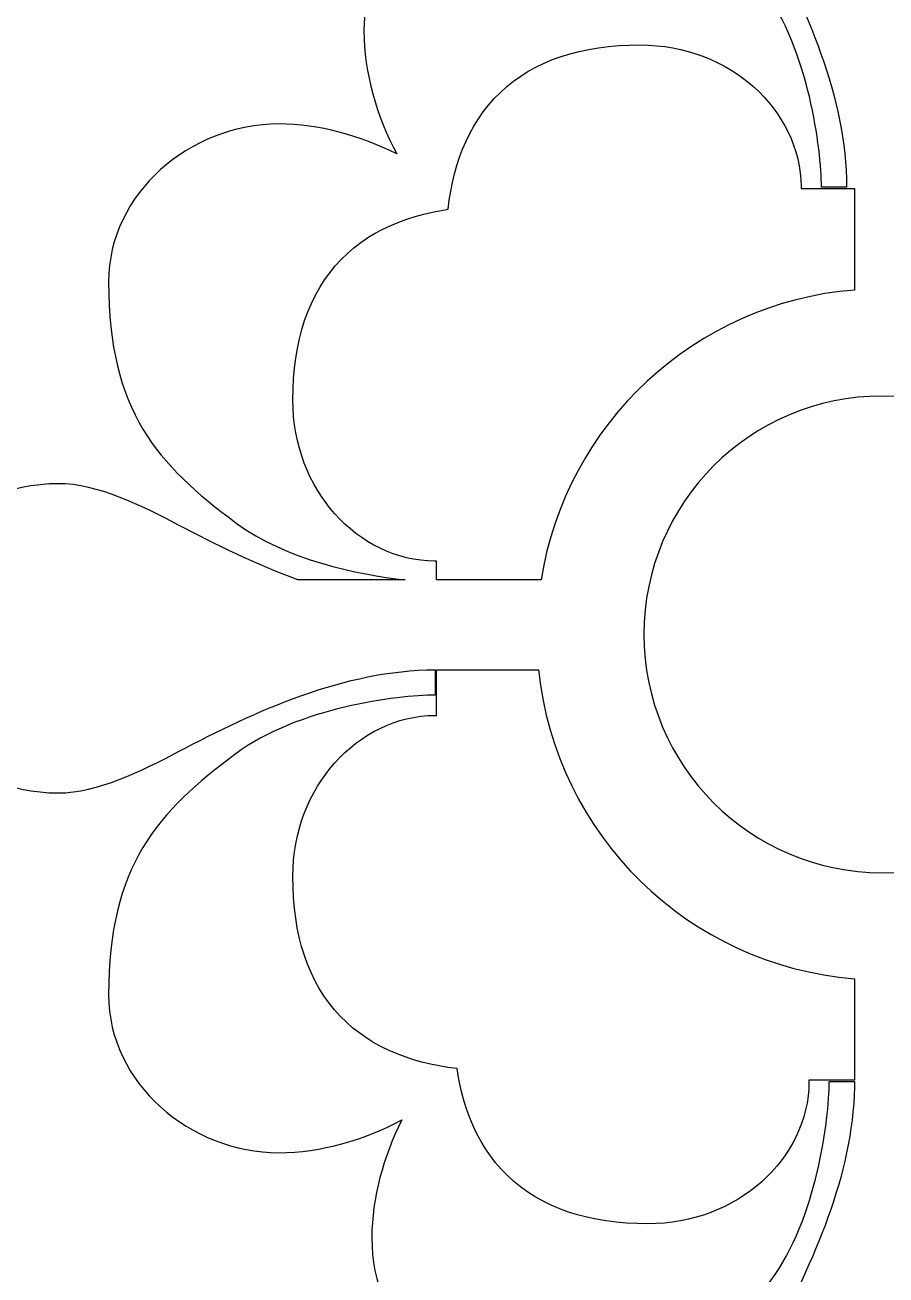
# Model space of a CAD drawing. Header units: centimetres. Extents: x 13.8 to 19.6, y -9 to 9.
# Drawn here: x 14.612 to 15.408, y -6.788 to -5.633 of the extents above; entities that cross this region are included whole.
import ezdxf

# ---------------------------------------------------------------- set-up
doc = ezdxf.new("R2010")
doc.units = ezdxf.units.CM
doc.header["$MEASUREMENT"] = 0
doc.layers.add('layer 1', color=7, linetype='Continuous')

msp = doc.modelspace()

# ---------------------------------------------------------------- linework, layer by layer
at = {"layer": 'layer 1', "color": 250, "lineweight": 30}
for points, knots in [([(13.81568, -9.00019), (13.81568, -9.00019), (13.81568, -7.7491), (13.81568, -7.7491), (13.81568, -7.7491), (13.81568, -7.7491), (13.81568, -7.63661), (13.81568, -7.63661), (13.81568, -7.63661), (13.81568, -7.63661), (13.81568, -7.23319), (13.81568, -7.23319), (13.81568, -7.23319), (13.81568, -7.23319), (13.81568, -7.03897), (13.81568, -7.03897), (13.81568, -7.03897), (13.81568, -7.03897), (13.81568, -5.26695), (13.81568, -5.26695), (13.81568, -5.26695), (13.81568, -5.26695), (13.81568, -5.15446), (13.81568, -5.15446), (13.81568, -5.15446), (13.81568, -5.15446), (13.81568, -4.75104), (13.81568, -4.75104), (13.81568, -4.75104), (13.81568, -4.75104), (13.81568, -4.55682), (13.81568, -4.55682), (13.81568, -4.55682), (13.81568, -4.55682), (13.81568, -2.7848), (13.81568, -2.7848), (13.81568, -2.7848), (13.81568, -2.7848), (13.81568, -2.67231), (13.81568, -2.67231), (13.81568, -2.67231), (13.81568, -2.67231), (13.81568, -2.26889), (13.81568, -2.26889), (13.81568, -2.26889), (13.81568, -2.26889), (13.81568, -2.07467), (13.81568, -2.07467), (13.81568, -2.07467), (13.81568, -2.07467), (13.81568, -0.30265), (13.81568, -0.30265), (13.81568, -0.30265), (13.81568, -0.30265), (13.81568, -0.19016), (13.81568, -0.19016), (13.81568, -0.19016), (13.81568, -0.19016), (13.81568, 0.21326), (13.81568, 0.21326), (13.81568, 0.21326), (13.81568, 0.21326), (13.81568, 0.40748), (13.81568, 0.40748), (13.81568, 0.40748), (13.81568, 0.40748), (13.81568, 2.1795), (13.81568, 2.1795), (13.81568, 2.1795), (13.81568, 2.1795), (13.81568, 2.29199), (13.81568, 2.29199), (13.81568, 2.29199), (13.81568, 2.29199), (13.81568, 2.69541), (13.81568, 2.69541), (13.81568, 2.69541), (13.81568, 2.69541), (13.81568, 2.88963), (13.81568, 2.88963), (13.81568, 2.88963), (13.81568, 2.88963), (13.81568, 4.66165), (13.81568, 4.66165), (13.81568, 4.66165), (13.81568, 4.66165), (13.81568, 4.77414), (13.81568, 4.77414), (13.81568, 4.77414), (13.81568, 4.77414), (13.81568, 5.17756), (13.81568, 5.17756), (13.81568, 5.17756), (13.81568, 5.17756), (13.81568, 5.37178), (13.81568, 5.37178), (13.81568, 5.37178), (13.81568, 5.37178), (13.81568, 7.1438), (13.81568, 7.1438), (13.81568, 7.1438), (13.81568, 7.1438), (13.81568, 7.25629), (13.81568, 7.25629), (13.81568, 7.25629), (13.81568, 7.25629), (13.81568, 7.65971), (13.81568, 7.65971), (13.81568, 7.65971), (13.81568, 7.65971), (13.81568, 7.85393), (13.81568, 7.85393), (13.81568, 7.85393), (13.81568, 7.85393), (13.81568, 9.00077), (13.81568, 9.00077), (13.81568, 9.00077), (13.81568, 9.00077), (14.6889, 9.00077), (14.6889, 9.00077), (14.6889, 9.00077), (14.6889, 9.00077), (14.8859, 9.00077), (14.8859, 9.00077), (14.8859, 9.00077), (14.8859, 9.00077), (15.37838, 9.00077), (15.37838, 9.00077), (15.37838, 9.00077), (15.37838, 9.00077), (15.46164, 9.00077), (15.46164, 9.00077), (15.46164, 9.00077), (15.46164, 9.00077), (15.9263, 9.00077), (15.9263, 9.00077), (15.9263, 9.00077), (15.9263, 9.00077), (16.1189, 9.00077), (16.1189, 9.00077), (16.1189, 9.00077), (16.1189, 9.00077), (17.32165, 9.00077), (17.32165, 9.00077), (17.32165, 9.00077), (17.32165, 9.00077), (17.51865, 9.00077), (17.51865, 9.00077), (17.51865, 9.00077), (17.51865, 9.00077), (18.01113, 9.00077), (18.01113, 9.00077), (18.01113, 9.00077), (18.01113, 9.00077), (18.09439, 9.00077), (18.09439, 9.00077), (18.09439, 9.00077), (18.09439, 9.00077), (18.55905, 9.00077), (18.55905, 9.00077), (18.55905, 9.00077), (18.55905, 9.00077), (18.75165, 9.00077), (18.75165, 9.00077), (18.75165, 9.00077), (18.75165, 9.00077), (19.62498, 9.00077), (19.62498, 9.00077), (19.62498, 9.00077), (19.62498, 9.00077), (19.62498, 7.78696), (19.62498, 7.78696), (19.62498, 7.78696), (19.62498, 7.78696), (19.62498, 7.67444), (19.62498, 7.67444), (19.62498, 7.67444), (19.62498, 7.67444), (19.62498, 7.27121), (19.62498, 7.27121), (19.62498, 7.27121), (19.62498, 7.27121), (19.62498, 7.0909), (19.62498, 7.0909), (19.62498, 7.0909), (19.62498, 7.0909), (19.62498, 5.25821), (19.62498, 5.25821), (19.62498, 5.25821), (19.62498, 5.25821), (19.62498, 5.1457), (19.62498, 5.1457), (19.62498, 5.1457), (19.62498, 5.1457), (19.62498, 4.74247), (19.62498, 4.74247), (19.62498, 4.74247), (19.62498, 4.74247), (19.62498, 4.56216), (19.62498, 4.56216), (19.62498, 4.56216), (19.62498, 4.56216), (19.62498, 2.79003), (19.62498, 2.79003), (19.62498, 2.79003), (19.62498, 2.79003), (19.62498, 2.67751), (19.62498, 2.67751), (19.62498, 2.67751), (19.62498, 2.67751), (19.62498, 2.27429), (19.62498, 2.27429), (19.62498, 2.27429), (19.62498, 2.27429), (19.62498, 2.09398), (19.62498, 2.09398), (19.62498, 2.09398), (19.62498, 2.09398), (19.62498, 0.32184), (19.62498, 0.32184), (19.62498, 0.32184), (19.62498, 0.32184), (19.62498, 0.20933), (19.62498, 0.20933), (19.62498, 0.20933), (19.62498, 0.20933), (19.62498, -0.1939), (19.62498, -0.1939), (19.62498, -0.1939), (19.62498, -0.1939), (19.62498, -0.37421), (19.62498, -0.37421), (19.62498, -0.37421), (19.62498, -0.37421), (19.62498, -2.14634), (19.62498, -2.14634), (19.62498, -2.14634), (19.62498, -2.14634), (19.62498, -2.25886), (19.62498, -2.25886), (19.62498, -2.25886), (19.62498, -2.25886), (19.62498, -2.66208), (19.62498, -2.66208), (19.62498, -2.66208), (19.62498, -2.66208), (19.62498, -2.84239), (19.62498, -2.84239), (19.62498, -2.84239), (19.62498, -2.84239), (19.62498, -4.61452), (19.62498, -4.61452), (19.62498, -4.61452), (19.62498, -4.61452), (19.62498, -4.72704), (19.62498, -4.72704), (19.62498, -4.72704), (19.62498, -4.72704), (19.62498, -5.13027), (19.62498, -5.13027), (19.62498, -5.13027), (19.62498, -5.13027), (19.62498, -5.31058), (19.62498, -5.31058), (19.62498, -5.31058), (19.62498, -5.31058), (19.62498, -7.08271), (19.62498, -7.08271), (19.62498, -7.08271), (19.62498, -7.08271), (19.62498, -7.19522), (19.62498, -7.19522), (19.62498, -7.19522), (19.62498, -7.19522), (19.62498, -7.59845), (19.62498, -7.59845), (19.62498, -7.59845), (19.62498, -7.59845), (19.62498, -7.77876), (19.62498, -7.77876), (19.62498, -7.77876), (19.62498, -7.77876), (19.62498, -9.00019), (19.62498, -9.00019), (19.62498, -9.00019), (19.62498, -9.00019), (18.75176, -9.00019), (18.75176, -9.00019), (18.75176, -9.00019), (18.75176, -9.00019), (18.55373, -9.00019), (18.55373, -9.00019), (18.55373, -9.00019), (18.55373, -9.00019), (18.09439, -9.00019), (18.09439, -9.00019), (18.09439, -9.00019), (18.09439, -9.00019), (18.01113, -9.00019), (18.01113, -9.00019), (18.01113, -9.00019), (18.01113, -9.00019), (17.51524, -9.00019), (17.51524, -9.00019), (17.51524, -9.00019), (17.51524, -9.00019), (17.32172, -9.00019), (17.32172, -9.00019), (17.32172, -9.00019), (17.32172, -9.00019), (16.11901, -9.00019), (16.11901, -9.00019), (16.11901, -9.00019), (16.11901, -9.00019), (15.92097, -9.00019), (15.92097, -9.00019), (15.92097, -9.00019), (15.92097, -9.00019), (15.46164, -9.00019), (15.46164, -9.00019), (15.46164, -9.00019), (15.46164, -9.00019), (15.37838, -9.00019), (15.37838, -9.00019), (15.37838, -9.00019), (15.37838, -9.00019), (14.88249, -9.00019), (14.88249, -9.00019), (14.88249, -9.00019), (14.88249, -9.00019), (14.68897, -9.00019), (14.68897, -9.00019), (14.68897, -9.00019), (14.68897, -9.00019), (13.81568, -9.00019), (13.81568, -9.00019)], [0, 0, 0, 0, 0.0117647, 0.0117647, 0.0117647, 0.0117647, 0.0235294, 0.0235294, 0.0235294, 0.0235294, 0.0352941, 0.0352941, 0.0352941, 0.0352941, 0.0470588, 0.0470588, 0.0470588, 0.0470588, 0.0588235, 0.0588235, 0.0588235, 0.0588235, 0.0705882, 0.0705882, 0.0705882, 0.0705882, 0.0823529, 0.0823529, 0.0823529, 0.0823529, 0.0941176, 0.0941176, 0.0941176, 0.0941176, 0.1058824, 0.1058824, 0.1058824, 0.1058824, 0.1176471, 0.1176471, 0.1176471, 0.1176471, 0.1294118, 0.1294118, 0.1294118, 0.1294118, 0.1411765, 0.1411765, 0.1411765, 0.1411765, 0.1529412, 0.1529412, 0.1529412, 0.1529412, 0.1647059, 0.1647059, 0.1647059, 0.1647059, 0.1764706, 0.1764706, 0.1764706, 0.1764706, 0.1882353, 0.1882353, 0.1882353, 0.1882353, 0.2, 0.2, 0.2, 0.2, 0.2117647, 0.2117647, 0.2117647, 0.2117647, 0.2235294, 0.2235294, 0.2235294, 0.2235294, 0.2352941, 0.2352941, 0.2352941, 0.2352941, 0.2470588, 0.2470588, 0.2470588, 0.2470588, 0.2588235, 0.2588235, 0.2588235, 0.2588235, 0.2705882, 0.2705882, 0.2705882, 0.2705882, 0.2823529, 0.2823529, 0.2823529, 0.2823529, 0.2941176, 0.2941176, 0.2941176, 0.2941176, 0.3058824, 0.3058824, 0.3058824, 0.3058824, 0.3176471, 0.3176471, 0.3176471, 0.3176471, 0.3294118, 0.3294118, 0.3294118, 0.3294118, 0.3411765, 0.3411765, 0.3411765, 0.3411765, 0.3529412, 0.3529412, 0.3529412, 0.3529412, 0.3647059, 0.3647059, 0.3647059, 0.3647059, 0.3764706, 0.3764706, 0.3764706, 0.3764706, 0.3882353, 0.3882353, 0.3882353, 0.3882353, 0.4, 0.4, 0.4, 0.4, 0.4117647, 0.4117647, 0.4117647, 0.4117647, 0.4235294, 0.4235294, 0.4235294, 0.4235294, 0.4352941, 0.4352941, 0.4352941, 0.4352941, 0.4470588, 0.4470588, 0.4470588, 0.4470588, 0.4588235, 0.4588235, 0.4588235, 0.4588235, 0.4705882, 0.4705882, 0.4705882, 0.4705882, 0.4823529, 0.4823529, 0.4823529, 0.4823529, 0.4941176, 0.4941176, 0.4941176, 0.4941176, 0.5058824, 0.5058824, 0.5058824, 0.5058824, 0.5176471, 0.5176471, 0.5176471, 0.5176471, 0.5294118, 0.5294118, 0.5294118, 0.5294118, 0.5411765, 0.5411765, 0.5411765, 0.5411765, 0.5529412, 0.5529412, 0.5529412, 0.5529412, 0.5647059, 0.5647059, 0.5647059, 0.5647059, 0.5764706, 0.5764706, 0.5764706, 0.5764706, 0.5882353, 0.5882353, 0.5882353, 0.5882353, 0.6, 0.6, 0.6, 0.6, 0.6117647, 0.6117647, 0.6117647, 0.6117647, 0.6235294, 0.6235294, 0.6235294, 0.6235294, 0.6352941, 0.6352941, 0.6352941, 0.6352941, 0.6470588, 0.6470588, 0.6470588, 0.6470588, 0.6588235, 0.6588235, 0.6588235, 0.6588235, 0.6705882, 0.6705882, 0.6705882, 0.6705882, 0.6823529, 0.6823529, 0.6823529, 0.6823529, 0.6941176, 0.6941176, 0.6941176, 0.6941176, 0.7058824, 0.7058824, 0.7058824, 0.7058824, 0.7176471, 0.7176471, 0.7176471, 0.7176471, 0.7294118, 0.7294118, 0.7294118, 0.7294118, 0.7411765, 0.7411765, 0.7411765, 0.7411765, 0.7529412, 0.7529412, 0.7529412, 0.7529412, 0.7647059, 0.7647059, 0.7647059, 0.7647059, 0.7764706, 0.7764706, 0.7764706, 0.7764706, 0.7882353, 0.7882353, 0.7882353, 0.7882353, 0.8, 0.8, 0.8, 0.8, 0.8117647, 0.8117647, 0.8117647, 0.8117647, 0.8235294, 0.8235294, 0.8235294, 0.8235294, 0.8352941, 0.8352941, 0.8352941, 0.8352941, 0.8470588, 0.8470588, 0.8470588, 0.8470588, 0.8588235, 0.8588235, 0.8588235, 0.8588235, 0.8705882, 0.8705882, 0.8705882, 0.8705882, 0.8823529, 0.8823529, 0.8823529, 0.8823529, 0.8941176, 0.8941176, 0.8941176, 0.8941176, 0.9058824, 0.9058824, 0.9058824, 0.9058824, 0.9176471, 0.9176471, 0.9176471, 0.9176471, 0.9294118, 0.9294118, 0.9294118, 0.9294118, 0.9411765, 0.9411765, 0.9411765, 0.9411765, 0.9529412, 0.9529412, 0.9529412, 0.9529412, 0.9647059, 0.9647059, 0.9647059, 0.9647059, 0.9764706, 0.9764706, 0.9764706, 0.9764706, 1, 1, 1, 1]), ([(14.15277, -6.71823), (14.30684, -6.73735), (14.42853, -6.90192), (14.43663, -7.10573), (14.43663, -7.10573), (14.65057, -7.10821), (14.82492, -7.23573), (14.84023, -7.39695), (14.84023, -7.39695), (14.84023, -7.39695), (15.0576, -7.3308), (15.0576, -7.3308), (15.0576, -7.3308), (15.0576, -7.3308), (15.30165, -7.40506), (15.30165, -7.40506), (15.30165, -7.40506), (15.30165, -7.40506), (15.36285, -7.19564), (15.36285, -7.19564), (15.36285, -7.19564), (15.34582, -7.16128), (15.32851, -7.12852), (15.31428, -7.10231), (15.31428, -7.10231), (15.2851, -7.04984), (15.2647, -7.00173), (15.2647, -6.95797), (15.2647, -6.95797), (15.2647, -6.92152), (15.2851, -6.88069), (15.30262, -6.84715), (15.30262, -6.84715), (15.33977, -6.77716), (15.37688, -6.69599), (15.37838, -6.61457), (15.37838, -6.61457), (15.37838, -6.61457), (15.37838, -6.60948), (15.37838, -6.60948), (15.37838, -6.60948), (15.37838, -6.60948), (15.35511, -6.60948), (15.35511, -6.60948), (15.35511, -6.60948), (15.35511, -6.64449), (15.34344, -6.73636), (15.30115, -6.7932), (15.30115, -6.7932), (15.2472, -6.86612), (15.19764, -6.9113), (15.07806, -6.9113), (15.07806, -6.9113), (14.9964, -6.9113), (14.93226, -6.83551), (14.93226, -6.75383), (14.93226, -6.75383), (14.93226, -6.71688), (14.94302, -6.67873), (14.96006, -6.64494), (14.96006, -6.64494), (14.92509, -6.66341), (14.88507, -6.67522), (14.84636, -6.67522), (14.84636, -6.67522), (14.76468, -6.67522), (14.68889, -6.61107), (14.68889, -6.52942), (14.68889, -6.52942), (14.68889, -6.40983), (14.73407, -6.36028), (14.80699, -6.30633), (14.80699, -6.30633), (14.86383, -6.26404), (14.9557, -6.25237), (14.99071, -6.25237), (14.99071, -6.25237), (14.99071, -6.25237), (14.99071, -6.22904), (14.99071, -6.22904), (14.99071, -6.22904), (14.90758, -6.22904), (14.82448, -6.26696), (14.75304, -6.30488), (14.75304, -6.30488), (14.7195, -6.32238), (14.67867, -6.34278), (14.64222, -6.34278), (14.64222, -6.34278), (14.59846, -6.34278), (14.55035, -6.32238), (14.49788, -6.2932), (14.49788, -6.2932), (14.44685, -6.26551), (14.37101, -6.22612), (14.30687, -6.1999), (14.30687, -6.1999), (14.37101, -6.17364), (14.44685, -6.13428), (14.49788, -6.10657), (14.49788, -6.10657), (14.55035, -6.07739), (14.59846, -6.05699), (14.64222, -6.05699), (14.64222, -6.05699), (14.67867, -6.05699), (14.7195, -6.07739), (14.75304, -6.09491), (14.75304, -6.09491), (14.78772, -6.11331), (14.82514, -6.13171), (14.86397, -6.14577), (14.86397, -6.14577), (14.86397, -6.14577), (14.96292, -6.14577), (14.96292, -6.14577), (14.96292, -6.14577), (14.91963, -6.14135), (14.85222, -6.12709), (14.80699, -6.09344), (14.80699, -6.09344), (14.73407, -6.03949), (14.68889, -5.98993), (14.68889, -5.87035), (14.68889, -5.87035), (14.68889, -5.78869), (14.76468, -5.72455), (14.84636, -5.72455), (14.84636, -5.72455), (14.88331, -5.72455), (14.92146, -5.7353), (14.95525, -5.75235), (14.95525, -5.75235), (14.93678, -5.71738), (14.92497, -5.67736), (14.92497, -5.63865), (14.92497, -5.63865), (14.92497, -5.55697), (14.98912, -5.48118), (15.07077, -5.48118), (15.07077, -5.48118), (15.19036, -5.48118), (15.23991, -5.52636), (15.29386, -5.59928), (15.29386, -5.59928), (15.33615, -5.65612), (15.34782, -5.74799), (15.34782, -5.78299), (15.34782, -5.78299), (15.34782, -5.78299), (15.37115, -5.78299), (15.37115, -5.78299), (15.37115, -5.78299), (15.37115, -5.69987), (15.33323, -5.61677), (15.29531, -5.54533), (15.29531, -5.54533), (15.27781, -5.51179), (15.25741, -5.47096), (15.25741, -5.4345), (15.25741, -5.4345), (15.25741, -5.39075), (15.27781, -5.34264), (15.30699, -5.29017), (15.30699, -5.29017), (15.3235, -5.25975), (15.34417, -5.22051), (15.36372, -5.18019), (15.36372, -5.18019), (15.36372, -5.18019), (15.30165, -4.96779), (15.30165, -4.96779), (15.30165, -4.96779), (15.30165, -4.96779), (15.0576, -5.04205), (15.0576, -5.04205), (15.0576, -5.04205), (15.0576, -5.04205), (14.83843, -4.97536), (14.83843, -4.97536), (14.83843, -4.97536), (14.81503, -5.12589), (14.65249, -5.24383), (14.45196, -5.2518), (14.45196, -5.2518), (14.44944, -5.46924), (14.31774, -5.6458), (14.15277, -5.65602), (14.15277, -5.65602), (14.15277, -5.65602), (14.15277, -6.71823), (14.15277, -6.71823)], [0, 0, 0, 0, 0.0204082, 0.0204082, 0.0204082, 0.0204082, 0.0408163, 0.0408163, 0.0408163, 0.0408163, 0.0612245, 0.0612245, 0.0612245, 0.0612245, 0.0816327, 0.0816327, 0.0816327, 0.0816327, 0.1020408, 0.1020408, 0.1020408, 0.1020408, 0.122449, 0.122449, 0.122449, 0.122449, 0.1428571, 0.1428571, 0.1428571, 0.1428571, 0.1632653, 0.1632653, 0.1632653, 0.1632653, 0.1836735, 0.1836735, 0.1836735, 0.1836735, 0.2040816, 0.2040816, 0.2040816, 0.2040816, 0.2244898, 0.2244898, 0.2244898, 0.2244898, 0.244898, 0.244898, 0.244898, 0.244898, 0.2653061, 0.2653061, 0.2653061, 0.2653061, 0.2857143, 0.2857143, 0.2857143, 0.2857143, 0.3061224, 0.3061224, 0.3061224, 0.3061224, 0.3265306, 0.3265306, 0.3265306, 0.3265306, 0.3469388, 0.3469388, 0.3469388, 0.3469388, 0.3673469, 0.3673469, 0.3673469, 0.3673469, 0.3877551, 0.3877551, 0.3877551, 0.3877551, 0.4081633, 0.4081633, 0.4081633, 0.4081633, 0.4285714, 0.4285714, 0.4285714, 0.4285714, 0.4489796, 0.4489796, 0.4489796, 0.4489796, 0.4693878, 0.4693878, 0.4693878, 0.4693878, 0.4897959, 0.4897959, 0.4897959, 0.4897959, 0.5102041, 0.5102041, 0.5102041, 0.5102041, 0.5306122, 0.5306122, 0.5306122, 0.5306122, 0.5510204, 0.5510204, 0.5510204, 0.5510204, 0.5714286, 0.5714286, 0.5714286, 0.5714286, 0.5918367, 0.5918367, 0.5918367, 0.5918367, 0.6122449, 0.6122449, 0.6122449, 0.6122449, 0.6326531, 0.6326531, 0.6326531, 0.6326531, 0.6530612, 0.6530612, 0.6530612, 0.6530612, 0.6734694, 0.6734694, 0.6734694, 0.6734694, 0.6938776, 0.6938776, 0.6938776, 0.6938776, 0.7142857, 0.7142857, 0.7142857, 0.7142857, 0.7346939, 0.7346939, 0.7346939, 0.7346939, 0.755102, 0.755102, 0.755102, 0.755102, 0.7755102, 0.7755102, 0.7755102, 0.7755102, 0.7959184, 0.7959184, 0.7959184, 0.7959184, 0.8163265, 0.8163265, 0.8163265, 0.8163265, 0.8367347, 0.8367347, 0.8367347, 0.8367347, 0.8571429, 0.8571429, 0.8571429, 0.8571429, 0.877551, 0.877551, 0.877551, 0.877551, 0.8979592, 0.8979592, 0.8979592, 0.8979592, 0.9183673, 0.9183673, 0.9183673, 0.9183673, 0.9387755, 0.9387755, 0.9387755, 0.9387755, 0.9591837, 0.9591837, 0.9591837, 0.9591837, 1, 1, 1, 1]), ([(14.99198, -6.14577), (14.99198, -6.14577), (15.0887, -6.14577), (15.0887, -6.14577), (15.0887, -6.14577), (15.1116, -6.00171), (15.23089, -5.88972), (15.37838, -5.87803), (15.37838, -5.87803), (15.37838, -5.87803), (15.37838, -5.78427), (15.37838, -5.78427), (15.37838, -5.78427), (15.37838, -5.78427), (15.32902, -5.78427), (15.32902, -5.78427), (15.32902, -5.78427), (15.32902, -5.78427), (15.32902, -5.78248), (15.32902, -5.78248), (15.32902, -5.78248), (15.32902, -5.78248), (15.32884, -5.77632), (15.32884, -5.77632), (15.32884, -5.77632), (15.32884, -5.77632), (15.32824, -5.76972), (15.32824, -5.76972), (15.32824, -5.76972), (15.32824, -5.76972), (15.32726, -5.76318), (15.32726, -5.76318), (15.32726, -5.76318), (15.32726, -5.76318), (15.32592, -5.75674), (15.32592, -5.75674), (15.32592, -5.75674), (15.32592, -5.75674), (15.32421, -5.7504), (15.32421, -5.7504), (15.32421, -5.7504), (15.32421, -5.7504), (15.32217, -5.74418), (15.32217, -5.74418), (15.32217, -5.74418), (15.32217, -5.74418), (15.31979, -5.73809), (15.31979, -5.73809), (15.31979, -5.73809), (15.31979, -5.73809), (15.3171, -5.73213), (15.3171, -5.73213), (15.3171, -5.73213), (15.3171, -5.73213), (15.3141, -5.72631), (15.3141, -5.72631), (15.3141, -5.72631), (15.3141, -5.72631), (15.3108, -5.72066), (15.3108, -5.72066), (15.3108, -5.72066), (15.3108, -5.72066), (15.30722, -5.71517), (15.30722, -5.71517), (15.30722, -5.71517), (15.30722, -5.71517), (15.30336, -5.70984), (15.30336, -5.70984), (15.30336, -5.70984), (15.30336, -5.70984), (15.29923, -5.7047), (15.29923, -5.7047), (15.29923, -5.7047), (15.29923, -5.7047), (15.29485, -5.69974), (15.29485, -5.69974), (15.29485, -5.69974), (15.29485, -5.69974), (15.29022, -5.69497), (15.29022, -5.69497), (15.29022, -5.69497), (15.29022, -5.69497), (15.28533, -5.6904), (15.28533, -5.6904), (15.28533, -5.6904), (15.28533, -5.6904), (15.28021, -5.68604), (15.28021, -5.68604), (15.28021, -5.68604), (15.28021, -5.68604), (15.27487, -5.6819), (15.27487, -5.6819), (15.27487, -5.6819), (15.27487, -5.6819), (15.2693, -5.67798), (15.2693, -5.67798), (15.2693, -5.67798), (15.2693, -5.67798), (15.26352, -5.67429), (15.26352, -5.67429), (15.26352, -5.67429), (15.26352, -5.67429), (15.25753, -5.67085), (15.25753, -5.67085), (15.25753, -5.67085), (15.25753, -5.67085), (15.25134, -5.66766), (15.25134, -5.66766), (15.25134, -5.66766), (15.25134, -5.66766), (15.24495, -5.66473), (15.24495, -5.66473), (15.24495, -5.66473), (15.24495, -5.66473), (15.23838, -5.66206), (15.23838, -5.66206), (15.23838, -5.66206), (15.23838, -5.66206), (15.23163, -5.65968), (15.23163, -5.65968), (15.23163, -5.65968), (15.23163, -5.65968), (15.22471, -5.65758), (15.22471, -5.65758), (15.22471, -5.65758), (15.22471, -5.65758), (15.21763, -5.65578), (15.21763, -5.65578), (15.21763, -5.65578), (15.21763, -5.65578), (15.2104, -5.65429), (15.2104, -5.65429), (15.2104, -5.65429), (15.2104, -5.65429), (15.20302, -5.65312), (15.20302, -5.65312), (15.20302, -5.65312), (15.20302, -5.65312), (15.19552, -5.65227), (15.19552, -5.65227), (15.19552, -5.65227), (15.19552, -5.65227), (15.18789, -5.65175), (15.18789, -5.65175), (15.18789, -5.65175), (15.18789, -5.65175), (15.18025, -5.65158), (15.18025, -5.65158), (15.18025, -5.65158), (15.18025, -5.65158), (15.17017, -5.65175), (15.17017, -5.65175), (15.17017, -5.65175), (15.17017, -5.65175), (15.16046, -5.65223), (15.16046, -5.65223), (15.16046, -5.65223), (15.16046, -5.65223), (15.15099, -5.65304), (15.15099, -5.65304), (15.15099, -5.65304), (15.15099, -5.65304), (15.14177, -5.65418), (15.14177, -5.65418), (15.14177, -5.65418), (15.14177, -5.65418), (15.13278, -5.65567), (15.13278, -5.65567), (15.13278, -5.65567), (15.13278, -5.65567), (15.12404, -5.65749), (15.12404, -5.65749), (15.12404, -5.65749), (15.12404, -5.65749), (15.11553, -5.65967), (15.11553, -5.65967), (15.11553, -5.65967), (15.11553, -5.65967), (15.10727, -5.6622), (15.10727, -5.6622), (15.10727, -5.6622), (15.10727, -5.6622), (15.09925, -5.6651), (15.09925, -5.6651), (15.09925, -5.6651), (15.09925, -5.6651), (15.0915, -5.66835), (15.0915, -5.66835), (15.0915, -5.66835), (15.0915, -5.66835), (15.08401, -5.67197), (15.08401, -5.67197), (15.08401, -5.67197), (15.08401, -5.67197), (15.0768, -5.67596), (15.0768, -5.67596), (15.0768, -5.67596), (15.0768, -5.67596), (15.06988, -5.68031), (15.06988, -5.68031), (15.06988, -5.68031), (15.06988, -5.68031), (15.06327, -5.68501), (15.06327, -5.68501), (15.06327, -5.68501), (15.06327, -5.68501), (15.05699, -5.69005), (15.05699, -5.69005), (15.05699, -5.69005), (15.05699, -5.69005), (15.05105, -5.69542), (15.05105, -5.69542), (15.05105, -5.69542), (15.05105, -5.69542), (15.04544, -5.7011), (15.04544, -5.7011), (15.04544, -5.7011), (15.04544, -5.7011), (15.04019, -5.70708), (15.04019, -5.70708), (15.04019, -5.70708), (15.04019, -5.70708), (15.03531, -5.71332), (15.03531, -5.71332), (15.03531, -5.71332), (15.03531, -5.71332), (15.03078, -5.71981), (15.03078, -5.71981), (15.03078, -5.71981), (15.03078, -5.71981), (15.02662, -5.72653), (15.02662, -5.72653), (15.02662, -5.72653), (15.02662, -5.72653), (15.02281, -5.73346), (15.02281, -5.73346), (15.02281, -5.73346), (15.02281, -5.73346), (15.01934, -5.74059), (15.01934, -5.74059), (15.01934, -5.74059), (15.01934, -5.74059), (15.01621, -5.74789), (15.01621, -5.74789), (15.01621, -5.74789), (15.01621, -5.74789), (15.01341, -5.75536), (15.01341, -5.75536), (15.01341, -5.75536), (15.01341, -5.75536), (15.01091, -5.76298), (15.01091, -5.76298), (15.01091, -5.76298), (15.01091, -5.76298), (15.00872, -5.77075), (15.00872, -5.77075), (15.00872, -5.77075), (15.00872, -5.77075), (15.00682, -5.77866), (15.00682, -5.77866), (15.00682, -5.77866), (15.00682, -5.77866), (15.00519, -5.78671), (15.00519, -5.78671), (15.00519, -5.78671), (15.00519, -5.78671), (15.00383, -5.79489), (15.00383, -5.79489), (15.00383, -5.79489), (15.00383, -5.79489), (15.00272, -5.80321), (15.00272, -5.80321), (15.00272, -5.80321), (15.00272, -5.80321), (15.00269, -5.80345), (15.00269, -5.80345), (15.00269, -5.80345), (15.00269, -5.80345), (14.99643, -5.80444), (14.99643, -5.80444), (14.99643, -5.80444), (14.99643, -5.80444), (14.98828, -5.80601), (14.98828, -5.80601), (14.98828, -5.80601), (14.98828, -5.80601), (14.98027, -5.80786), (14.98027, -5.80786), (14.98027, -5.80786), (14.98027, -5.80786), (14.9724, -5.81001), (14.9724, -5.81001), (14.9724, -5.81001), (14.9724, -5.81001), (14.96468, -5.81245), (14.96468, -5.81245), (14.96468, -5.81245), (14.96468, -5.81245), (14.95712, -5.81521), (14.95712, -5.81521), (14.95712, -5.81521), (14.95712, -5.81521), (14.94971, -5.8183), (14.94971, -5.8183), (14.94971, -5.8183), (14.94971, -5.8183), (14.94249, -5.82173), (14.94249, -5.82173), (14.94249, -5.82173), (14.94249, -5.82173), (14.93547, -5.82551), (14.93547, -5.82551), (14.93547, -5.82551), (14.93547, -5.82551), (14.92865, -5.82964), (14.92865, -5.82964), (14.92865, -5.82964), (14.92865, -5.82964), (14.92206, -5.83414), (14.92206, -5.83414), (14.92206, -5.83414), (14.92206, -5.83414), (14.91573, -5.83901), (14.91573, -5.83901), (14.91573, -5.83901), (14.91573, -5.83901), (14.90966, -5.84425), (14.90966, -5.84425), (14.90966, -5.84425), (14.90966, -5.84425), (14.90389, -5.84984), (14.90389, -5.84984), (14.90389, -5.84984), (14.90389, -5.84984), (14.89843, -5.8558), (14.89843, -5.8558), (14.89843, -5.8558), (14.89843, -5.8558), (14.8933, -5.86209), (14.8933, -5.86209), (14.8933, -5.86209), (14.8933, -5.86209), (14.88852, -5.86872), (14.88852, -5.86872), (14.88852, -5.86872), (14.88852, -5.86872), (14.88409, -5.87566), (14.88409, -5.87566), (14.88409, -5.87566), (14.88409, -5.87566), (14.88004, -5.8829), (14.88004, -5.8829), (14.88004, -5.8829), (14.88004, -5.8829), (14.87635, -5.89043), (14.87635, -5.89043), (14.87635, -5.89043), (14.87635, -5.89043), (14.87304, -5.89823), (14.87304, -5.89823), (14.87304, -5.89823), (14.87304, -5.89823), (14.87009, -5.90629), (14.87009, -5.90629), (14.87009, -5.90629), (14.87009, -5.90629), (14.86752, -5.91461), (14.86752, -5.91461), (14.86752, -5.91461), (14.86752, -5.91461), (14.8653, -5.92318), (14.8653, -5.92318), (14.8653, -5.92318), (14.8653, -5.92318), (14.86345, -5.93199), (14.86345, -5.93199), (14.86345, -5.93199), (14.86345, -5.93199), (14.86194, -5.94104), (14.86194, -5.94104), (14.86194, -5.94104), (14.86194, -5.94104), (14.86077, -5.95033), (14.86077, -5.95033), (14.86077, -5.95033), (14.86077, -5.95033), (14.85995, -5.95987), (14.85995, -5.95987), (14.85995, -5.95987), (14.85995, -5.95987), (14.85946, -5.96967), (14.85946, -5.96967), (14.85946, -5.96967), (14.85946, -5.96967), (14.85929, -5.97982), (14.85929, -5.97982), (14.85929, -5.97982), (14.85929, -5.97982), (14.85946, -5.98746), (14.85946, -5.98746), (14.85946, -5.98746), (14.85946, -5.98746), (14.85998, -5.99509), (14.85998, -5.99509), (14.85998, -5.99509), (14.85998, -5.99509), (14.86083, -6.0026), (14.86083, -6.0026), (14.86083, -6.0026), (14.86083, -6.0026), (14.862, -6.00997), (14.862, -6.00997), (14.862, -6.00997), (14.862, -6.00997), (14.86349, -6.01721), (14.86349, -6.01721), (14.86349, -6.01721), (14.86349, -6.01721), (14.86529, -6.02429), (14.86529, -6.02429), (14.86529, -6.02429), (14.86529, -6.02429), (14.86739, -6.03122), (14.86739, -6.03122), (14.86739, -6.03122), (14.86739, -6.03122), (14.86977, -6.03796), (14.86977, -6.03796), (14.86977, -6.03796), (14.86977, -6.03796), (14.87243, -6.04453), (14.87243, -6.04453), (14.87243, -6.04453), (14.87243, -6.04453), (14.87536, -6.05091), (14.87536, -6.05091), (14.87536, -6.05091), (14.87536, -6.05091), (14.87856, -6.05711), (14.87856, -6.05711), (14.87856, -6.05711), (14.87856, -6.05711), (14.882, -6.0631), (14.882, -6.0631), (14.882, -6.0631), (14.882, -6.0631), (14.88568, -6.06888), (14.88568, -6.06888), (14.88568, -6.06888), (14.88568, -6.06888), (14.88961, -6.07446), (14.88961, -6.07446), (14.88961, -6.07446), (14.88961, -6.07446), (14.89375, -6.07981), (14.89375, -6.07981), (14.89375, -6.07981), (14.89375, -6.07981), (14.89811, -6.08491), (14.89811, -6.08491), (14.89811, -6.08491), (14.89811, -6.08491), (14.90267, -6.08979), (14.90267, -6.08979), (14.90267, -6.08979), (14.90267, -6.08979), (14.90744, -6.09444), (14.90744, -6.09444), (14.90744, -6.09444), (14.90744, -6.09444), (14.9124, -6.09883), (14.9124, -6.09883), (14.9124, -6.09883), (14.9124, -6.09883), (14.91755, -6.10295), (14.91755, -6.10295), (14.91755, -6.10295), (14.91755, -6.10295), (14.92287, -6.10681), (14.92287, -6.10681), (14.92287, -6.10681), (14.92287, -6.10681), (14.92837, -6.1104), (14.92837, -6.1104), (14.92837, -6.1104), (14.92837, -6.1104), (14.93402, -6.11369), (14.93402, -6.11369), (14.93402, -6.11369), (14.93402, -6.11369), (14.93983, -6.11669), (14.93983, -6.11669), (14.93983, -6.11669), (14.93983, -6.11669), (14.94578, -6.11938), (14.94578, -6.11938), (14.94578, -6.11938), (14.94578, -6.11938), (14.95187, -6.12176), (14.95187, -6.12176), (14.95187, -6.12176), (14.95187, -6.12176), (14.9581, -6.12381), (14.9581, -6.12381), (14.9581, -6.12381), (14.9581, -6.12381), (14.96444, -6.12551), (14.96444, -6.12551), (14.96444, -6.12551), (14.96444, -6.12551), (14.97089, -6.12686), (14.97089, -6.12686), (14.97089, -6.12686), (14.97089, -6.12686), (14.97743, -6.12783), (14.97743, -6.12783), (14.97743, -6.12783), (14.97743, -6.12783), (14.98404, -6.12843), (14.98404, -6.12843), (14.98404, -6.12843), (14.98404, -6.12843), (14.9902, -6.12862), (14.9902, -6.12862), (14.9902, -6.12862), (14.9902, -6.12862), (14.99198, -6.12862), (14.99198, -6.12862), (14.99198, -6.12862), (14.99198, -6.12862), (14.99198, -6.14577), (14.99198, -6.14577)], [0, 0, 0, 0, 0.0074627, 0.0074627, 0.0074627, 0.0074627, 0.0149254, 0.0149254, 0.0149254, 0.0149254, 0.0223881, 0.0223881, 0.0223881, 0.0223881, 0.0298507, 0.0298507, 0.0298507, 0.0298507, 0.0373134, 0.0373134, 0.0373134, 0.0373134, 0.0447761, 0.0447761, 0.0447761, 0.0447761, 0.0522388, 0.0522388, 0.0522388, 0.0522388, 0.0597015, 0.0597015, 0.0597015, 0.0597015, 0.0671642, 0.0671642, 0.0671642, 0.0671642, 0.0746269, 0.0746269, 0.0746269, 0.0746269, 0.0820896, 0.0820896, 0.0820896, 0.0820896, 0.0895522, 0.0895522, 0.0895522, 0.0895522, 0.0970149, 0.0970149, 0.0970149, 0.0970149, 0.1044776, 0.1044776, 0.1044776, 0.1044776, 0.1119403, 0.1119403, 0.1119403, 0.1119403, 0.119403, 0.119403, 0.119403, 0.119403, 0.1268657, 0.1268657, 0.1268657, 0.1268657, 0.1343284, 0.1343284, 0.1343284, 0.1343284, 0.141791, 0.141791, 0.141791, 0.141791, 0.1492537, 0.1492537, 0.1492537, 0.1492537, 0.1567164, 0.1567164, 0.1567164, 0.1567164, 0.1641791, 0.1641791, 0.1641791, 0.1641791, 0.1716418, 0.1716418, 0.1716418, 0.1716418, 0.1791045, 0.1791045, 0.1791045, 0.1791045, 0.1865672, 0.1865672, 0.1865672, 0.1865672, 0.1940299, 0.1940299, 0.1940299, 0.1940299, 0.2014925, 0.2014925, 0.2014925, 0.2014925, 0.2089552, 0.2089552, 0.2089552, 0.2089552, 0.2164179, 0.2164179, 0.2164179, 0.2164179, 0.2238806, 0.2238806, 0.2238806, 0.2238806, 0.2313433, 0.2313433, 0.2313433, 0.2313433, 0.238806, 0.238806, 0.238806, 0.238806, 0.2462687, 0.2462687, 0.2462687, 0.2462687, 0.2537313, 0.2537313, 0.2537313, 0.2537313, 0.261194, 0.261194, 0.261194, 0.261194, 0.2686567, 0.2686567, 0.2686567, 0.2686567, 0.2761194, 0.2761194, 0.2761194, 0.2761194, 0.2835821, 0.2835821, 0.2835821, 0.2835821, 0.2910448, 0.2910448, 0.2910448, 0.2910448, 0.2985075, 0.2985075, 0.2985075, 0.2985075, 0.3059701, 0.3059701, 0.3059701, 0.3059701, 0.3134328, 0.3134328, 0.3134328, 0.3134328, 0.3208955, 0.3208955, 0.3208955, 0.3208955, 0.3283582, 0.3283582, 0.3283582, 0.3283582, 0.3358209, 0.3358209, 0.3358209, 0.3358209, 0.3432836, 0.3432836, 0.3432836, 0.3432836, 0.3507463, 0.3507463, 0.3507463, 0.3507463, 0.358209, 0.358209, 0.358209, 0.358209, 0.3656716, 0.3656716, 0.3656716, 0.3656716, 0.3731343, 0.3731343, 0.3731343, 0.3731343, 0.380597, 0.380597, 0.380597, 0.380597, 0.3880597, 0.3880597, 0.3880597, 0.3880597, 0.3955224, 0.3955224, 0.3955224, 0.3955224, 0.4029851, 0.4029851, 0.4029851, 0.4029851, 0.4104478, 0.4104478, 0.4104478, 0.4104478, 0.4179104, 0.4179104, 0.4179104, 0.4179104, 0.4253731, 0.4253731, 0.4253731, 0.4253731, 0.4328358, 0.4328358, 0.4328358, 0.4328358, 0.4402985, 0.4402985, 0.4402985, 0.4402985, 0.4477612, 0.4477612, 0.4477612, 0.4477612, 0.4552239, 0.4552239, 0.4552239, 0.4552239, 0.4626866, 0.4626866, 0.4626866, 0.4626866, 0.4701493, 0.4701493, 0.4701493, 0.4701493, 0.4776119, 0.4776119, 0.4776119, 0.4776119, 0.4850746, 0.4850746, 0.4850746, 0.4850746, 0.4925373, 0.4925373, 0.4925373, 0.4925373, 0.5, 0.5, 0.5, 0.5, 0.5074627, 0.5074627, 0.5074627, 0.5074627, 0.5149254, 0.5149254, 0.5149254, 0.5149254, 0.5223881, 0.5223881, 0.5223881, 0.5223881, 0.5298507, 0.5298507, 0.5298507, 0.5298507, 0.5373134, 0.5373134, 0.5373134, 0.5373134, 0.5447761, 0.5447761, 0.5447761, 0.5447761, 0.5522388, 0.5522388, 0.5522388, 0.5522388, 0.5597015, 0.5597015, 0.5597015, 0.5597015, 0.5671642, 0.5671642, 0.5671642, 0.5671642, 0.5746269, 0.5746269, 0.5746269, 0.5746269, 0.5820896, 0.5820896, 0.5820896, 0.5820896, 0.5895522, 0.5895522, 0.5895522, 0.5895522, 0.5970149, 0.5970149, 0.5970149, 0.5970149, 0.6044776, 0.6044776, 0.6044776, 0.6044776, 0.6119403, 0.6119403, 0.6119403, 0.6119403, 0.619403, 0.619403, 0.619403, 0.619403, 0.6268657, 0.6268657, 0.6268657, 0.6268657, 0.6343284, 0.6343284, 0.6343284, 0.6343284, 0.641791, 0.641791, 0.641791, 0.641791, 0.6492537, 0.6492537, 0.6492537, 0.6492537, 0.6567164, 0.6567164, 0.6567164, 0.6567164, 0.6641791, 0.6641791, 0.6641791, 0.6641791, 0.6716418, 0.6716418, 0.6716418, 0.6716418, 0.6791045, 0.6791045, 0.6791045, 0.6791045, 0.6865672, 0.6865672, 0.6865672, 0.6865672, 0.6940299, 0.6940299, 0.6940299, 0.6940299, 0.7014925, 0.7014925, 0.7014925, 0.7014925, 0.7089552, 0.7089552, 0.7089552, 0.7089552, 0.7164179, 0.7164179, 0.7164179, 0.7164179, 0.7238806, 0.7238806, 0.7238806, 0.7238806, 0.7313433, 0.7313433, 0.7313433, 0.7313433, 0.738806, 0.738806, 0.738806, 0.738806, 0.7462687, 0.7462687, 0.7462687, 0.7462687, 0.7537313, 0.7537313, 0.7537313, 0.7537313, 0.761194, 0.761194, 0.761194, 0.761194, 0.7686567, 0.7686567, 0.7686567, 0.7686567, 0.7761194, 0.7761194, 0.7761194, 0.7761194, 0.7835821, 0.7835821, 0.7835821, 0.7835821, 0.7910448, 0.7910448, 0.7910448, 0.7910448, 0.7985075, 0.7985075, 0.7985075, 0.7985075, 0.8059701, 0.8059701, 0.8059701, 0.8059701, 0.8134328, 0.8134328, 0.8134328, 0.8134328, 0.8208955, 0.8208955, 0.8208955, 0.8208955, 0.8283582, 0.8283582, 0.8283582, 0.8283582, 0.8358209, 0.8358209, 0.8358209, 0.8358209, 0.8432836, 0.8432836, 0.8432836, 0.8432836, 0.8507463, 0.8507463, 0.8507463, 0.8507463, 0.858209, 0.858209, 0.858209, 0.858209, 0.8656716, 0.8656716, 0.8656716, 0.8656716, 0.8731343, 0.8731343, 0.8731343, 0.8731343, 0.880597, 0.880597, 0.880597, 0.880597, 0.8880597, 0.8880597, 0.8880597, 0.8880597, 0.8955224, 0.8955224, 0.8955224, 0.8955224, 0.9029851, 0.9029851, 0.9029851, 0.9029851, 0.9104478, 0.9104478, 0.9104478, 0.9104478, 0.9179104, 0.9179104, 0.9179104, 0.9179104, 0.9253731, 0.9253731, 0.9253731, 0.9253731, 0.9328358, 0.9328358, 0.9328358, 0.9328358, 0.9402985, 0.9402985, 0.9402985, 0.9402985, 0.9477612, 0.9477612, 0.9477612, 0.9477612, 0.9552239, 0.9552239, 0.9552239, 0.9552239, 0.9626866, 0.9626866, 0.9626866, 0.9626866, 0.9701493, 0.9701493, 0.9701493, 0.9701493, 0.9776119, 0.9776119, 0.9776119, 0.9776119, 0.9850746, 0.9850746, 0.9850746, 0.9850746, 1, 1, 1, 1]), ([(15.18374, -6.19624), (15.18374, -6.07464), (15.28235, -5.97603), (15.40395, -5.97603), (15.40395, -5.97603), (15.52555, -5.97603), (15.62416, -6.07464), (15.62416, -6.19624), (15.62416, -6.19624), (15.62416, -6.31784), (15.52555, -6.41645), (15.40395, -6.41645), (15.40395, -6.41645), (15.28235, -6.41645), (15.18374, -6.31784), (15.18374, -6.19624)], [0, 0, 0, 0, 0.2, 0.2, 0.2, 0.2, 0.4, 0.4, 0.4, 0.4, 0.6, 0.6, 0.6, 0.6, 1, 1, 1, 1]), ([(15.0864, -6.22904), (15.0864, -6.22904), (14.99198, -6.22904), (14.99198, -6.22904), (14.99198, -6.22904), (14.99198, -6.22904), (14.99198, -6.27117), (14.99198, -6.27117), (14.99198, -6.27117), (14.99198, -6.27117), (14.99019, -6.27117), (14.99019, -6.27117), (14.99019, -6.27117), (14.99019, -6.27117), (14.98403, -6.27135), (14.98403, -6.27135), (14.98403, -6.27135), (14.98403, -6.27135), (14.97742, -6.27195), (14.97742, -6.27195), (14.97742, -6.27195), (14.97742, -6.27195), (14.97089, -6.27293), (14.97089, -6.27293), (14.97089, -6.27293), (14.97089, -6.27293), (14.96444, -6.27427), (14.96444, -6.27427), (14.96444, -6.27427), (14.96444, -6.27427), (14.9581, -6.27598), (14.9581, -6.27598), (14.9581, -6.27598), (14.9581, -6.27598), (14.95188, -6.27802), (14.95188, -6.27802), (14.95188, -6.27802), (14.95188, -6.27802), (14.94579, -6.2804), (14.94579, -6.2804), (14.94579, -6.2804), (14.94579, -6.2804), (14.93983, -6.28309), (14.93983, -6.28309), (14.93983, -6.28309), (14.93983, -6.28309), (14.93402, -6.28609), (14.93402, -6.28609), (14.93402, -6.28609), (14.93402, -6.28609), (14.92837, -6.28939), (14.92837, -6.28939), (14.92837, -6.28939), (14.92837, -6.28939), (14.92287, -6.29297), (14.92287, -6.29297), (14.92287, -6.29297), (14.92287, -6.29297), (14.91755, -6.29683), (14.91755, -6.29683), (14.91755, -6.29683), (14.91755, -6.29683), (14.9124, -6.30095), (14.9124, -6.30095), (14.9124, -6.30095), (14.9124, -6.30095), (14.90744, -6.30534), (14.90744, -6.30534), (14.90744, -6.30534), (14.90744, -6.30534), (14.90267, -6.30998), (14.90267, -6.30998), (14.90267, -6.30998), (14.90267, -6.30998), (14.89811, -6.31486), (14.89811, -6.31486), (14.89811, -6.31486), (14.89811, -6.31486), (14.89375, -6.31998), (14.89375, -6.31998), (14.89375, -6.31998), (14.89375, -6.31998), (14.88961, -6.32532), (14.88961, -6.32532), (14.88961, -6.32532), (14.88961, -6.32532), (14.88569, -6.33089), (14.88569, -6.33089), (14.88569, -6.33089), (14.88569, -6.33089), (14.882, -6.33667), (14.882, -6.33667), (14.882, -6.33667), (14.882, -6.33667), (14.87856, -6.34266), (14.87856, -6.34266), (14.87856, -6.34266), (14.87856, -6.34266), (14.87536, -6.34886), (14.87536, -6.34886), (14.87536, -6.34886), (14.87536, -6.34886), (14.87243, -6.35524), (14.87243, -6.35524), (14.87243, -6.35524), (14.87243, -6.35524), (14.86977, -6.36181), (14.86977, -6.36181), (14.86977, -6.36181), (14.86977, -6.36181), (14.86738, -6.36856), (14.86738, -6.36856), (14.86738, -6.36856), (14.86738, -6.36856), (14.86529, -6.37548), (14.86529, -6.37548), (14.86529, -6.37548), (14.86529, -6.37548), (14.86349, -6.38256), (14.86349, -6.38256), (14.86349, -6.38256), (14.86349, -6.38256), (14.862, -6.38979), (14.862, -6.38979), (14.862, -6.38979), (14.862, -6.38979), (14.86083, -6.39717), (14.86083, -6.39717), (14.86083, -6.39717), (14.86083, -6.39717), (14.85998, -6.40467), (14.85998, -6.40467), (14.85998, -6.40467), (14.85998, -6.40467), (14.85946, -6.4123), (14.85946, -6.4123), (14.85946, -6.4123), (14.85946, -6.4123), (14.85929, -6.41994), (14.85929, -6.41994), (14.85929, -6.41994), (14.85929, -6.41994), (14.85945, -6.43002), (14.85945, -6.43002), (14.85945, -6.43002), (14.85945, -6.43002), (14.85994, -6.43973), (14.85994, -6.43973), (14.85994, -6.43973), (14.85994, -6.43973), (14.86075, -6.4492), (14.86075, -6.4492), (14.86075, -6.4492), (14.86075, -6.4492), (14.86189, -6.45842), (14.86189, -6.45842), (14.86189, -6.45842), (14.86189, -6.45842), (14.86337, -6.46741), (14.86337, -6.46741), (14.86337, -6.46741), (14.86337, -6.46741), (14.8652, -6.47615), (14.8652, -6.47615), (14.8652, -6.47615), (14.8652, -6.47615), (14.86738, -6.48466), (14.86738, -6.48466), (14.86738, -6.48466), (14.86738, -6.48466), (14.86991, -6.49292), (14.86991, -6.49292), (14.86991, -6.49292), (14.86991, -6.49292), (14.8728, -6.50093), (14.8728, -6.50093), (14.8728, -6.50093), (14.8728, -6.50093), (14.87606, -6.50869), (14.87606, -6.50869), (14.87606, -6.50869), (14.87606, -6.50869), (14.87968, -6.51618), (14.87968, -6.51618), (14.87968, -6.51618), (14.87968, -6.51618), (14.88367, -6.52339), (14.88367, -6.52339), (14.88367, -6.52339), (14.88367, -6.52339), (14.88801, -6.5303), (14.88801, -6.5303), (14.88801, -6.5303), (14.88801, -6.5303), (14.89271, -6.53692), (14.89271, -6.53692), (14.89271, -6.53692), (14.89271, -6.53692), (14.89776, -6.5432), (14.89776, -6.5432), (14.89776, -6.5432), (14.89776, -6.5432), (14.90313, -6.54914), (14.90313, -6.54914), (14.90313, -6.54914), (14.90313, -6.54914), (14.9088, -6.55474), (14.9088, -6.55474), (14.9088, -6.55474), (14.9088, -6.55474), (14.91478, -6.55999), (14.91478, -6.55999), (14.91478, -6.55999), (14.91478, -6.55999), (14.92102, -6.56488), (14.92102, -6.56488), (14.92102, -6.56488), (14.92102, -6.56488), (14.92751, -6.5694), (14.92751, -6.5694), (14.92751, -6.5694), (14.92751, -6.5694), (14.93423, -6.57357), (14.93423, -6.57357), (14.93423, -6.57357), (14.93423, -6.57357), (14.94117, -6.57738), (14.94117, -6.57738), (14.94117, -6.57738), (14.94117, -6.57738), (14.94829, -6.58085), (14.94829, -6.58085), (14.94829, -6.58085), (14.94829, -6.58085), (14.95559, -6.58397), (14.95559, -6.58397), (14.95559, -6.58397), (14.95559, -6.58397), (14.96306, -6.58678), (14.96306, -6.58678), (14.96306, -6.58678), (14.96306, -6.58678), (14.97068, -6.58927), (14.97068, -6.58927), (14.97068, -6.58927), (14.97068, -6.58927), (14.97846, -6.59147), (14.97846, -6.59147), (14.97846, -6.59147), (14.97846, -6.59147), (14.98637, -6.59337), (14.98637, -6.59337), (14.98637, -6.59337), (14.98637, -6.59337), (14.99441, -6.59499), (14.99441, -6.59499), (14.99441, -6.59499), (14.99441, -6.59499), (15.00259, -6.59636), (15.00259, -6.59636), (15.00259, -6.59636), (15.00259, -6.59636), (15.01091, -6.59747), (15.01091, -6.59747), (15.01091, -6.59747), (15.01091, -6.59747), (15.01115, -6.59749), (15.01115, -6.59749), (15.01115, -6.59749), (15.01115, -6.59749), (15.01214, -6.60376), (15.01214, -6.60376), (15.01214, -6.60376), (15.01214, -6.60376), (15.01371, -6.6119), (15.01371, -6.6119), (15.01371, -6.6119), (15.01371, -6.6119), (15.01557, -6.61992), (15.01557, -6.61992), (15.01557, -6.61992), (15.01557, -6.61992), (15.01771, -6.62779), (15.01771, -6.62779), (15.01771, -6.62779), (15.01771, -6.62779), (15.02015, -6.63551), (15.02015, -6.63551), (15.02015, -6.63551), (15.02015, -6.63551), (15.02292, -6.64307), (15.02292, -6.64307), (15.02292, -6.64307), (15.02292, -6.64307), (15.026, -6.65047), (15.026, -6.65047), (15.026, -6.65047), (15.026, -6.65047), (15.02943, -6.65769), (15.02943, -6.65769), (15.02943, -6.65769), (15.02943, -6.65769), (15.03321, -6.66472), (15.03321, -6.66472), (15.03321, -6.66472), (15.03321, -6.66472), (15.03735, -6.67153), (15.03735, -6.67153), (15.03735, -6.67153), (15.03735, -6.67153), (15.04185, -6.67812), (15.04185, -6.67812), (15.04185, -6.67812), (15.04185, -6.67812), (15.04672, -6.68446), (15.04672, -6.68446), (15.04672, -6.68446), (15.04672, -6.68446), (15.05196, -6.69053), (15.05196, -6.69053), (15.05196, -6.69053), (15.05196, -6.69053), (15.05755, -6.6963), (15.05755, -6.6963), (15.05755, -6.6963), (15.05755, -6.6963), (15.0635, -6.70176), (15.0635, -6.70176), (15.0635, -6.70176), (15.0635, -6.70176), (15.06979, -6.70689), (15.06979, -6.70689), (15.06979, -6.70689), (15.06979, -6.70689), (15.07642, -6.71167), (15.07642, -6.71167), (15.07642, -6.71167), (15.07642, -6.71167), (15.08337, -6.71609), (15.08337, -6.71609), (15.08337, -6.71609), (15.08337, -6.71609), (15.09061, -6.72015), (15.09061, -6.72015), (15.09061, -6.72015), (15.09061, -6.72015), (15.09814, -6.72384), (15.09814, -6.72384), (15.09814, -6.72384), (15.09814, -6.72384), (15.10594, -6.72715), (15.10594, -6.72715), (15.10594, -6.72715), (15.10594, -6.72715), (15.114, -6.73009), (15.114, -6.73009), (15.114, -6.73009), (15.114, -6.73009), (15.12232, -6.73267), (15.12232, -6.73267), (15.12232, -6.73267), (15.12232, -6.73267), (15.13088, -6.73488), (15.13088, -6.73488), (15.13088, -6.73488), (15.13088, -6.73488), (15.13969, -6.73674), (15.13969, -6.73674), (15.13969, -6.73674), (15.13969, -6.73674), (15.14874, -6.73825), (15.14874, -6.73825), (15.14874, -6.73825), (15.14874, -6.73825), (15.15804, -6.73942), (15.15804, -6.73942), (15.15804, -6.73942), (15.15804, -6.73942), (15.16758, -6.74024), (15.16758, -6.74024), (15.16758, -6.74024), (15.16758, -6.74024), (15.17738, -6.74073), (15.17738, -6.74073), (15.17738, -6.74073), (15.17738, -6.74073), (15.18753, -6.7409), (15.18753, -6.7409), (15.18753, -6.7409), (15.18753, -6.7409), (15.19517, -6.74073), (15.19517, -6.74073), (15.19517, -6.74073), (15.19517, -6.74073), (15.2028, -6.74021), (15.2028, -6.74021), (15.2028, -6.74021), (15.2028, -6.74021), (15.21031, -6.73936), (15.21031, -6.73936), (15.21031, -6.73936), (15.21031, -6.73936), (15.21768, -6.73819), (15.21768, -6.73819), (15.21768, -6.73819), (15.21768, -6.73819), (15.22491, -6.7367), (15.22491, -6.7367), (15.22491, -6.7367), (15.22491, -6.7367), (15.232, -6.7349), (15.232, -6.7349), (15.232, -6.7349), (15.232, -6.7349), (15.23892, -6.73281), (15.23892, -6.73281), (15.23892, -6.73281), (15.23892, -6.73281), (15.24567, -6.73042), (15.24567, -6.73042), (15.24567, -6.73042), (15.24567, -6.73042), (15.25224, -6.72776), (15.25224, -6.72776), (15.25224, -6.72776), (15.25224, -6.72776), (15.25862, -6.72483), (15.25862, -6.72483), (15.25862, -6.72483), (15.25862, -6.72483), (15.26481, -6.72163), (15.26481, -6.72163), (15.26481, -6.72163), (15.26481, -6.72163), (15.27081, -6.71819), (15.27081, -6.71819), (15.27081, -6.71819), (15.27081, -6.71819), (15.27659, -6.71451), (15.27659, -6.71451), (15.27659, -6.71451), (15.27659, -6.71451), (15.28216, -6.71058), (15.28216, -6.71058), (15.28216, -6.71058), (15.28216, -6.71058), (15.28751, -6.70644), (15.28751, -6.70644), (15.28751, -6.70644), (15.28751, -6.70644), (15.29263, -6.70208), (15.29263, -6.70208), (15.29263, -6.70208), (15.29263, -6.70208), (15.29751, -6.69752), (15.29751, -6.69752), (15.29751, -6.69752), (15.29751, -6.69752), (15.30215, -6.69275), (15.30215, -6.69275), (15.30215, -6.69275), (15.30215, -6.69275), (15.30653, -6.68779), (15.30653, -6.68779), (15.30653, -6.68779), (15.30653, -6.68779), (15.31066, -6.68264), (15.31066, -6.68264), (15.31066, -6.68264), (15.31066, -6.68264), (15.31452, -6.67732), (15.31452, -6.67732), (15.31452, -6.67732), (15.31452, -6.67732), (15.3181, -6.67183), (15.3181, -6.67183), (15.3181, -6.67183), (15.3181, -6.67183), (15.3214, -6.66617), (15.3214, -6.66617), (15.3214, -6.66617), (15.3214, -6.66617), (15.3244, -6.66036), (15.3244, -6.66036), (15.3244, -6.66036), (15.3244, -6.66036), (15.3271, -6.6544), (15.3271, -6.6544), (15.3271, -6.6544), (15.3271, -6.6544), (15.32947, -6.64831), (15.32947, -6.64831), (15.32947, -6.64831), (15.32947, -6.64831), (15.33152, -6.64209), (15.33152, -6.64209), (15.33152, -6.64209), (15.33152, -6.64209), (15.33322, -6.63574), (15.33322, -6.63574), (15.33322, -6.63574), (15.33322, -6.63574), (15.33456, -6.6293), (15.33456, -6.6293), (15.33456, -6.6293), (15.33456, -6.6293), (15.33554, -6.62277), (15.33554, -6.62277), (15.33554, -6.62277), (15.33554, -6.62277), (15.33614, -6.61616), (15.33614, -6.61616), (15.33614, -6.61616), (15.33614, -6.61616), (15.33633, -6.61), (15.33633, -6.61), (15.33633, -6.61), (15.33633, -6.61), (15.33633, -6.60821), (15.33633, -6.60821), (15.33633, -6.60821), (15.33633, -6.60821), (15.37838, -6.60821), (15.37838, -6.60821), (15.37838, -6.60821), (15.37838, -6.60821), (15.37838, -6.51445), (15.37838, -6.51445), (15.37838, -6.51445), (15.22491, -6.50228), (15.10197, -6.38153), (15.0864, -6.22904)], [0, 0, 0, 0, 0.0074627, 0.0074627, 0.0074627, 0.0074627, 0.0149254, 0.0149254, 0.0149254, 0.0149254, 0.0223881, 0.0223881, 0.0223881, 0.0223881, 0.0298507, 0.0298507, 0.0298507, 0.0298507, 0.0373134, 0.0373134, 0.0373134, 0.0373134, 0.0447761, 0.0447761, 0.0447761, 0.0447761, 0.0522388, 0.0522388, 0.0522388, 0.0522388, 0.0597015, 0.0597015, 0.0597015, 0.0597015, 0.0671642, 0.0671642, 0.0671642, 0.0671642, 0.0746269, 0.0746269, 0.0746269, 0.0746269, 0.0820896, 0.0820896, 0.0820896, 0.0820896, 0.0895522, 0.0895522, 0.0895522, 0.0895522, 0.0970149, 0.0970149, 0.0970149, 0.0970149, 0.1044776, 0.1044776, 0.1044776, 0.1044776, 0.1119403, 0.1119403, 0.1119403, 0.1119403, 0.119403, 0.119403, 0.119403, 0.119403, 0.1268657, 0.1268657, 0.1268657, 0.1268657, 0.1343284, 0.1343284, 0.1343284, 0.1343284, 0.141791, 0.141791, 0.141791, 0.141791, 0.1492537, 0.1492537, 0.1492537, 0.1492537, 0.1567164, 0.1567164, 0.1567164, 0.1567164, 0.1641791, 0.1641791, 0.1641791, 0.1641791, 0.1716418, 0.1716418, 0.1716418, 0.1716418, 0.1791045, 0.1791045, 0.1791045, 0.1791045, 0.1865672, 0.1865672, 0.1865672, 0.1865672, 0.1940299, 0.1940299, 0.1940299, 0.1940299, 0.2014925, 0.2014925, 0.2014925, 0.2014925, 0.2089552, 0.2089552, 0.2089552, 0.2089552, 0.2164179, 0.2164179, 0.2164179, 0.2164179, 0.2238806, 0.2238806, 0.2238806, 0.2238806, 0.2313433, 0.2313433, 0.2313433, 0.2313433, 0.238806, 0.238806, 0.238806, 0.238806, 0.2462687, 0.2462687, 0.2462687, 0.2462687, 0.2537313, 0.2537313, 0.2537313, 0.2537313, 0.261194, 0.261194, 0.261194, 0.261194, 0.2686567, 0.2686567, 0.2686567, 0.2686567, 0.2761194, 0.2761194, 0.2761194, 0.2761194, 0.2835821, 0.2835821, 0.2835821, 0.2835821, 0.2910448, 0.2910448, 0.2910448, 0.2910448, 0.2985075, 0.2985075, 0.2985075, 0.2985075, 0.3059701, 0.3059701, 0.3059701, 0.3059701, 0.3134328, 0.3134328, 0.3134328, 0.3134328, 0.3208955, 0.3208955, 0.3208955, 0.3208955, 0.3283582, 0.3283582, 0.3283582, 0.3283582, 0.3358209, 0.3358209, 0.3358209, 0.3358209, 0.3432836, 0.3432836, 0.3432836, 0.3432836, 0.3507463, 0.3507463, 0.3507463, 0.3507463, 0.358209, 0.358209, 0.358209, 0.358209, 0.3656716, 0.3656716, 0.3656716, 0.3656716, 0.3731343, 0.3731343, 0.3731343, 0.3731343, 0.380597, 0.380597, 0.380597, 0.380597, 0.3880597, 0.3880597, 0.3880597, 0.3880597, 0.3955224, 0.3955224, 0.3955224, 0.3955224, 0.4029851, 0.4029851, 0.4029851, 0.4029851, 0.4104478, 0.4104478, 0.4104478, 0.4104478, 0.4179104, 0.4179104, 0.4179104, 0.4179104, 0.4253731, 0.4253731, 0.4253731, 0.4253731, 0.4328358, 0.4328358, 0.4328358, 0.4328358, 0.4402985, 0.4402985, 0.4402985, 0.4402985, 0.4477612, 0.4477612, 0.4477612, 0.4477612, 0.4552239, 0.4552239, 0.4552239, 0.4552239, 0.4626866, 0.4626866, 0.4626866, 0.4626866, 0.4701493, 0.4701493, 0.4701493, 0.4701493, 0.4776119, 0.4776119, 0.4776119, 0.4776119, 0.4850746, 0.4850746, 0.4850746, 0.4850746, 0.4925373, 0.4925373, 0.4925373, 0.4925373, 0.5, 0.5, 0.5, 0.5, 0.5074627, 0.5074627, 0.5074627, 0.5074627, 0.5149254, 0.5149254, 0.5149254, 0.5149254, 0.5223881, 0.5223881, 0.5223881, 0.5223881, 0.5298507, 0.5298507, 0.5298507, 0.5298507, 0.5373134, 0.5373134, 0.5373134, 0.5373134, 0.5447761, 0.5447761, 0.5447761, 0.5447761, 0.5522388, 0.5522388, 0.5522388, 0.5522388, 0.5597015, 0.5597015, 0.5597015, 0.5597015, 0.5671642, 0.5671642, 0.5671642, 0.5671642, 0.5746269, 0.5746269, 0.5746269, 0.5746269, 0.5820896, 0.5820896, 0.5820896, 0.5820896, 0.5895522, 0.5895522, 0.5895522, 0.5895522, 0.5970149, 0.5970149, 0.5970149, 0.5970149, 0.6044776, 0.6044776, 0.6044776, 0.6044776, 0.6119403, 0.6119403, 0.6119403, 0.6119403, 0.619403, 0.619403, 0.619403, 0.619403, 0.6268657, 0.6268657, 0.6268657, 0.6268657, 0.6343284, 0.6343284, 0.6343284, 0.6343284, 0.641791, 0.641791, 0.641791, 0.641791, 0.6492537, 0.6492537, 0.6492537, 0.6492537, 0.6567164, 0.6567164, 0.6567164, 0.6567164, 0.6641791, 0.6641791, 0.6641791, 0.6641791, 0.6716418, 0.6716418, 0.6716418, 0.6716418, 0.6791045, 0.6791045, 0.6791045, 0.6791045, 0.6865672, 0.6865672, 0.6865672, 0.6865672, 0.6940299, 0.6940299, 0.6940299, 0.6940299, 0.7014925, 0.7014925, 0.7014925, 0.7014925, 0.7089552, 0.7089552, 0.7089552, 0.7089552, 0.7164179, 0.7164179, 0.7164179, 0.7164179, 0.7238806, 0.7238806, 0.7238806, 0.7238806, 0.7313433, 0.7313433, 0.7313433, 0.7313433, 0.738806, 0.738806, 0.738806, 0.738806, 0.7462687, 0.7462687, 0.7462687, 0.7462687, 0.7537313, 0.7537313, 0.7537313, 0.7537313, 0.761194, 0.761194, 0.761194, 0.761194, 0.7686567, 0.7686567, 0.7686567, 0.7686567, 0.7761194, 0.7761194, 0.7761194, 0.7761194, 0.7835821, 0.7835821, 0.7835821, 0.7835821, 0.7910448, 0.7910448, 0.7910448, 0.7910448, 0.7985075, 0.7985075, 0.7985075, 0.7985075, 0.8059701, 0.8059701, 0.8059701, 0.8059701, 0.8134328, 0.8134328, 0.8134328, 0.8134328, 0.8208955, 0.8208955, 0.8208955, 0.8208955, 0.8283582, 0.8283582, 0.8283582, 0.8283582, 0.8358209, 0.8358209, 0.8358209, 0.8358209, 0.8432836, 0.8432836, 0.8432836, 0.8432836, 0.8507463, 0.8507463, 0.8507463, 0.8507463, 0.858209, 0.858209, 0.858209, 0.858209, 0.8656716, 0.8656716, 0.8656716, 0.8656716, 0.8731343, 0.8731343, 0.8731343, 0.8731343, 0.880597, 0.880597, 0.880597, 0.880597, 0.8880597, 0.8880597, 0.8880597, 0.8880597, 0.8955224, 0.8955224, 0.8955224, 0.8955224, 0.9029851, 0.9029851, 0.9029851, 0.9029851, 0.9104478, 0.9104478, 0.9104478, 0.9104478, 0.9179104, 0.9179104, 0.9179104, 0.9179104, 0.9253731, 0.9253731, 0.9253731, 0.9253731, 0.9328358, 0.9328358, 0.9328358, 0.9328358, 0.9402985, 0.9402985, 0.9402985, 0.9402985, 0.9477612, 0.9477612, 0.9477612, 0.9477612, 0.9552239, 0.9552239, 0.9552239, 0.9552239, 0.9626866, 0.9626866, 0.9626866, 0.9626866, 0.9701493, 0.9701493, 0.9701493, 0.9701493, 0.9776119, 0.9776119, 0.9776119, 0.9776119, 0.9850746, 0.9850746, 0.9850746, 0.9850746, 1, 1, 1, 1])]:
    msp.add_open_spline(points, degree=3, knots=knots, dxfattribs=at)

doc.saveas('drawing.dxf')
